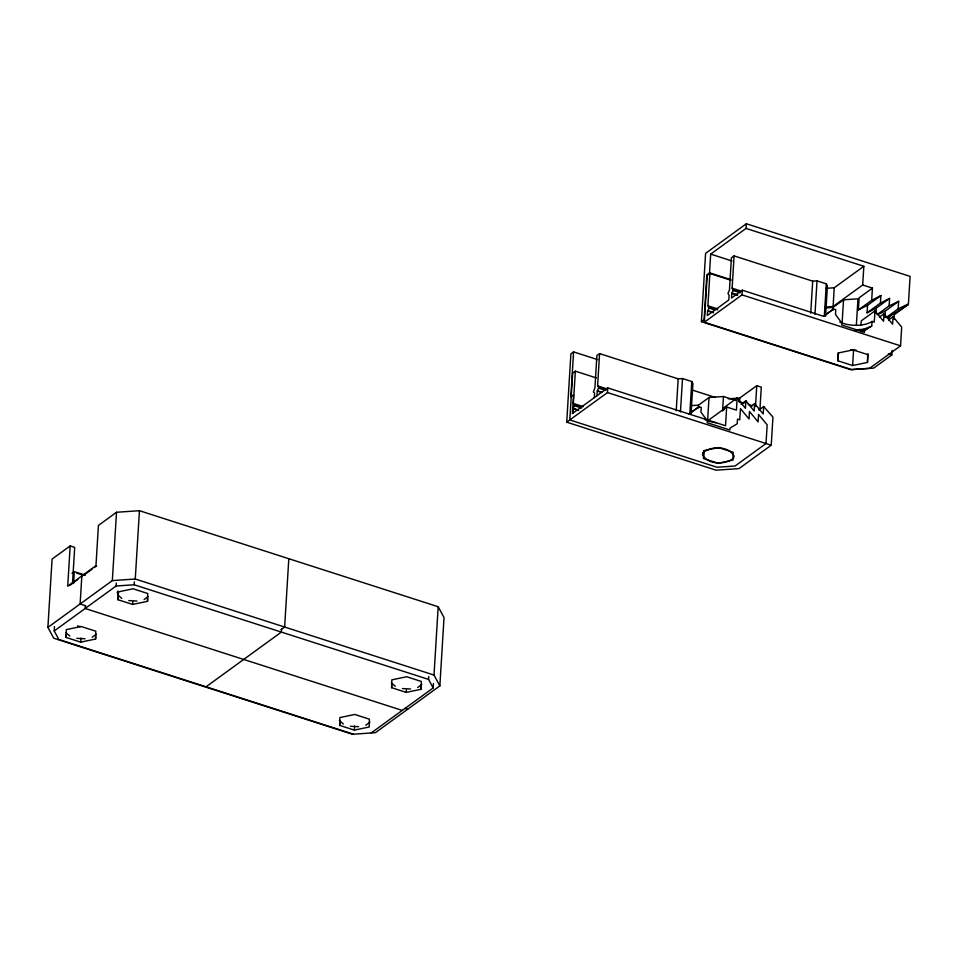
<?xml version="1.0" encoding="UTF-8"?>
<svg xmlns="http://www.w3.org/2000/svg" width="958" height="958" viewBox="0 0 958 958"><rect width="100%" height="100%" fill="white"/><g stroke="black" fill="none" stroke-linecap="round" stroke-linejoin="round"><path stroke-width="1.44" d="M66.078 637.441L66.294 629.622L81.155 626.496L95.8 631.214L95.584 639.034L80.723 642.147L66.078 637.441L66.246 634.723M118.014 599.732L118.217 591.912L133.078 588.787L147.724 593.505L147.508 601.325L132.659 604.438L118.014 599.732L118.169 597.014M339.683 725.398L339.898 717.566L354.747 714.452L369.393 719.159L369.189 726.99L354.328 730.104L339.683 725.398L339.851 722.679M391.606 687.688L391.822 679.857L406.671 676.743L421.316 681.449L421.113 689.281L406.252 692.395L391.606 687.688L391.774 684.958M837.975 360.819L838.19 352.999L853.039 349.886L867.685 354.592L867.481 362.411L852.62 365.525L837.975 360.819L838.478 352.652M70.174 545.928L67.719 586.176L95.968 565.663L98.423 525.415L116.517 512.267L139.437 510.698L438.189 606.737L444.033 617.551L439.854 685.88L375.404 732.678L352.496 734.259L53.744 638.22L47.9 627.394L52.079 559.077L70.174 545.928L74.7 547.389L72.533 582.967M353.262 734.127L58.821 639.477L54.223 630.951L54.486 626.568M73.574 583.47L74.305 571.651L85.334 575.195M80.723 642.147L80.975 638.064M85.334 605.6L85.154 608.486L402.252 710.417M95.584 639.034L95.764 636.136M47.9 627.394L112.337 580.596L116.517 512.267M54.223 630.951L116.098 586.009L116.277 583.087M118.337 594.283L118.505 591.565M132.659 604.438L132.815 601.72M371.309 732.882L433.184 687.94L428.585 679.414L134.144 584.763L134.324 581.841M439.854 685.88L434.01 675.055L135.258 579.015L139.437 510.698M147.508 601.325L147.688 598.427M281.544 629.166L281.365 632.088L206.042 686.802M288.813 558.718L284.634 627.035L281.041 629.645M354.328 730.104L354.58 726.02M406.252 692.395L406.42 689.676M421.113 689.281L421.292 686.383M428.585 679.414L428.765 676.492M433.184 687.94L433.459 683.557M434.01 675.055L438.189 606.737M758.82 410.024L763.67 406.515L772.95 417.125L771.226 445.207L739.013 468.606L716.093 470.186L566.717 422.167L570.896 353.849L573.591 351.885L597.696 359.645M573.591 351.885L570.836 396.816L573.531 394.864L572.381 413.581L607.767 387.894L725.541 425.747L726.679 407.03L736.427 410.156L737.169 397.989L723.853 407.665L723.685 410.371M572.788 413.293L573.076 408.611L574.537 405.761L573.387 403.462L575.363 371.165L596.415 377.943M594.307 397.654L594.595 392.984L593.361 392.085L594.918 387.834L596.882 355.538L599.576 353.586L678.168 378.853L682.503 378.554L691.784 381.535L692.897 383.583L691.029 413.964M597.002 395.702L597.289 391.02L598.81 387.236L597.6 385.882L599.576 353.586M566.717 422.167L607.48 392.564L607.767 387.894M676.216 410.802L678.168 378.853M680.455 411.952L682.503 378.554M691.784 381.535L689.844 413.365L698.993 406.719L701.256 407.449L700.969 412.12L707.363 420.861L707.244 422.729L729.9 430.01L730.008 428.142L737.205 423.771L737.492 419.089L739.756 419.82L740.45 408.587L749.048 418.993L749.503 411.497L758.101 421.903L758.568 414.419L767.166 424.813L766.017 443.53L735.085 466.007L717.027 467.253L569.806 419.927L572.668 373.129L575.363 371.165M892.066 350.496L891.802 354.963L873.696 368.111L850.788 369.692L701.412 321.672L705.591 253.343L746.342 223.741L910.1 276.383L908.388 304.464L894.257 314.715L893.982 319.194M698.346 408.012L698.526 405.126L709.016 397.498L723.458 396.504L735.864 400.492M888.509 320.044L893.084 316.715L901.682 327.121L900.544 345.838L869.601 368.315L851.554 369.549L704.334 322.223L707.196 275.425L709.878 273.473L730.93 280.239M701.412 321.672L704.094 319.709L706.848 274.79L709.531 272.826L710.68 254.109L746.054 228.423L746.342 223.741M709.878 273.473L707.902 305.77L709.052 308.069L707.591 310.919L707.303 315.589L728.834 299.962L729.11 295.28L727.948 293.447L729.433 290.13L731.409 257.846L734.091 255.894L812.683 281.149L817.018 280.862L826.311 283.843L827.413 285.891L825.557 316.26M703.627 455.792L703.879 451.709M707.603 420.646L709.016 397.498M722.572 410.97L723.458 396.504M734.091 255.894L732.116 288.178L733.265 290.478L731.804 293.328L731.517 298.01L742.282 290.19L823.593 316.332L833.508 309.027L835.771 309.745L835.484 314.428L841.878 323.169L841.771 325.037L864.415 332.318L864.535 330.45L871.72 326.079L872.008 321.397A21.1 9.676 3.5 0 1 839.795 322.104M704.334 322.223L741.995 294.872L742.282 290.19M739.504 402.372L739.78 398.013L756.76 385.691L761.287 387.14L759.922 409.497M741.049 404.312L745.887 400.791L745.432 408.288L737.169 397.989M750.976 406.24L754.605 403.593L754.15 411.09L745.887 400.791M755.491 406.443L756.76 385.691M763.67 406.515L763.215 414L754.605 403.593M810.731 313.11L812.683 281.149M814.983 314.26L817.018 280.862M826.311 283.843L824.359 315.661L833.508 309.027M832.861 310.32L833.041 307.422L843.531 299.806L857.973 298.812L856.38 324.846M824.634 307.075L833.101 306.488L834.238 287.771L863.841 266.276L746.054 228.423M842.118 322.954L843.531 299.806M852.62 365.525L853.542 350.556L855.985 350.041M867.541 305.279L867.086 312.775L880.402 303.099L880.869 295.615L867.541 305.279L858.368 309.973L859.11 297.806L872.427 288.13L862.691 284.993L833.101 306.488M862.691 284.993L863.841 266.276M860.991 325.073L861.242 320.858L874.965 310.895L883.563 321.289L884.018 313.805L879.444 317.134M867.481 362.411L868.008 353.73M858.368 309.973L871.684 300.297L872.427 288.13M874.965 310.895L874.271 322.127L872.008 321.397M875.959 313.074L876.271 308.093L889.587 298.417L889.12 305.901L877.025 314.691M884.941 317.242L885.324 311.003L898.64 301.327L898.185 308.811L886.078 317.613M889.048 319.349L889.228 316.391M889.347 319.409L889.539 316.439L890.341 315.853L887.06 317.433M893.084 316.715L892.628 324.211L884.018 313.805M117.235 592.954L117.822 591.11M96.327 634.22L92.148 637.25M148.25 596.511L144.071 599.54M369.932 722.176L365.752 725.206M421.855 684.467L417.676 687.497M860.715 331.6L863.912 329.205L871.72 326.079M689.077 414.024L698.993 406.719M72.006 573.315L74.305 571.651M69.575 585.542L77.814 579.554M83.693 575.279L91.932 569.303M94.291 567.591L96.638 565.879M707.746 420.79L726.679 407.03M889.539 316.439L908.388 304.464M868.319 327.899L862.404 331.588L864.535 330.45M871.684 300.297L880.869 295.615M880.402 303.099L889.587 298.417M867.086 312.775L876.271 308.093M889.12 305.901L898.64 301.327M878.187 314.428L885.324 311.003M898.185 308.811L907.705 304.237M863.912 329.205L854.716 329.923M825.772 288.358L834.238 287.771M825.82 307.925L833.041 307.422M728.272 398.815L739.78 398.013M691.305 405.617L698.526 405.126M112.337 580.596L135.258 579.015M116.098 586.009L134.144 584.763M136.934 601.037L128.755 600.606M85.011 638.758L76.832 638.315M410.539 688.994L402.36 688.551M358.615 726.703L350.436 726.26M710.68 254.109L732.008 260.971M893.575 314.499L894.257 314.715M709.531 272.826L730.858 279.688M732.116 288.178L742.031 291.364M733.325 289.544L740.402 291.819M733.265 290.478L740.342 292.753M741.995 294.872L900.544 345.838M732.08 293.136L737.732 294.956M731.804 293.328L737.468 295.148M888.401 353.873L891.802 354.963M850.896 349.706L853.542 350.556M707.902 305.77L717.817 308.955M709.112 307.135L717.602 309.865M709.052 308.069L714.716 309.889M707.866 310.715L713.518 312.536M707.591 310.919L713.255 312.739M738.618 401.378L744.138 403.15M748.27 404.48L752.401 405.809M692.718 390.193L715.41 397.486M597.6 385.882L607.516 389.068M598.81 387.236L605.887 389.511M598.75 388.17L605.827 390.457M607.48 392.564L771.226 445.207M597.553 390.828L601.804 392.193M597.289 391.02L601.54 392.385M573.387 403.462L583.302 406.647M574.596 404.827L581.674 407.102M574.537 405.761L581.614 408.036M573.339 408.419L577.59 409.784M573.076 408.611L578.74 410.431M76.664 573.1L83.753 575.387M82.52 576.141L81.837 575.926L80.125 603.995L85.813 605.827M404.779 708.369L407.629 709.279M77.634 625.885L80.304 626.748M395.331 686.287L391.319 682.815M343.395 724.009L339.395 720.524M121.726 598.343L117.714 594.858M69.802 636.052L65.791 632.579M716.368 422.718A21.1 9.676 3.5 0 1 713.674 422.322M712.357 422.071A21.1 9.676 3.5 0 1 709.818 421.448M708.609 421.089A21.1 9.676 3.5 0 1 705.28 419.796M703.675 450.691L703.459 458.523L718.105 463.229L732.966 460.103L733.169 452.284L718.524 447.578L703.675 450.691M703.1 452.703L702.513 454.547C707.483 464.846 725.517 465.217 733.529 458.104L734.115 456.248C729.146 445.949 711.111 445.578 703.1 452.703"/></g></svg>
